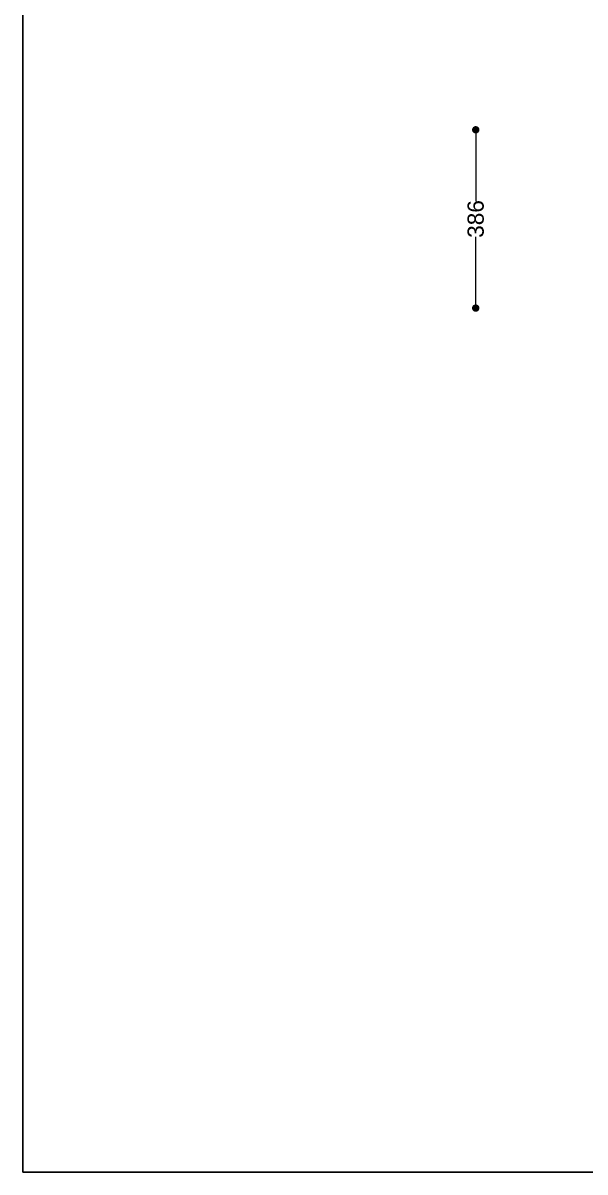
# Model space of a CAD drawing. Header units: millimetres. Extents: x 10366 to 23682, y 24552 to 29690.
# Drawn here: x 20053 to 21269, y 24558 to 27044 of the extents above; entities that cross this region are included whole.
import ezdxf

# ---------------------------------------------------------------- set-up
doc = ezdxf.new("R2010")
doc.units = ezdxf.units.MM
doc.header["$LTSCALE"] = 3
doc.styles.get("Standard").update_dxf_attribs({"font": 'arial.ttf'})
doc.dimstyles.new('MATEUSZ', dxfattribs={"dimtxt": 35, "dimasz": 16, "dimexe": 0.18, "dimexo": 0.0625, "dimgap": 0.09, "dimtad": 0, "dimdec": 0, "dimdsep": 46, "dimtxsty": 'Standard', "dimblk": 'DOT', "dimcen": 0.09, "dimse1": 1, "dimse2": 1, "dimadec": 0, "dimazin": 0, "dimtfac": 1, "dimtdec": 0, "dimtofl": 0, "dimtmove": 0, "dimatfit": 3, "dimfxl": 1, "dimtolj": 1, "dimtzin": 0, "dimlwd": 9, "dimlwe": 9, "dimarcsym": 0})

# ---------------------------------------------------------------- blocks, each defined once
blk = doc.blocks.new('_Dot')
at = {"color": 0, "linetype": 'ByBlock', "lineweight": -2}
blk.add_line((-0.5, 0), (-1, 0), dxfattribs=at)
at = {"color": 0, "linetype": 'ByBlock', "const_width": 0.5}
blk.add_lwpolyline([(-0.25, 0, 1), (0.25, 0, 1)], format="xyb", close=True, dxfattribs=at)
blk = doc.blocks.new('*D55')
at = {"color": 0, "lineweight": 9, "transparency": 16777216}
for p, q in [((21032.3, 26797.2), (21032.3, 26659)), ((21032.3, 26443.3), (21032.3, 26581.5))]:
    blk.add_line(p, q, dxfattribs=at)
at = {"layer": 'Defpoints', "color": 0, "transparency": 16777216}
for p in [(21290.1, 26813.2), (21032.3, 26427.3), (21290.1, 26427.3)]:
    blk.add_point(p, dxfattribs=at)
at = {"color": 0, "lineweight": 9, "transparency": 16777216, "xscale": 16, "yscale": 16, "zscale": 16}
for p, rotation in [((21032.3, 26813.2), 90), ((21032.3, 26427.3), 270)]:
    blk.add_blockref('_Dot', p, dxfattribs=dict(at, rotation=rotation))
at = {"color": 0, "transparency": 16777216, "insert": (21032.3, 26620.2), "char_height": 35, "attachment_point": 5, "rotation": 90}
blk.add_mtext('\\A1;386', dxfattribs=at)

msp = doc.modelspace()

# ---------------------------------------------------------------- linework, layer by layer
msp.add_lwpolyline([(20053.2, 24557.6), (20053.2, 29689.7), (23682, 29689.7), (23682, 24557.6)], close=True)

# ---------------------------------------------------------------- dimensions: what is measured, and where the dimension line sits
dim = msp.add_linear_dim(base=(21032.3, 26427.3), p1=(21290.1, 26813.2), p2=(21290.1, 26427.3), angle=90, dimstyle='MATEUSZ')
dim.commit()
dim.dimension.update_dxf_attribs({"geometry": '*D55', "text_midpoint": (21032.3, 26620.2)})

doc.saveas('drawing.dxf')
